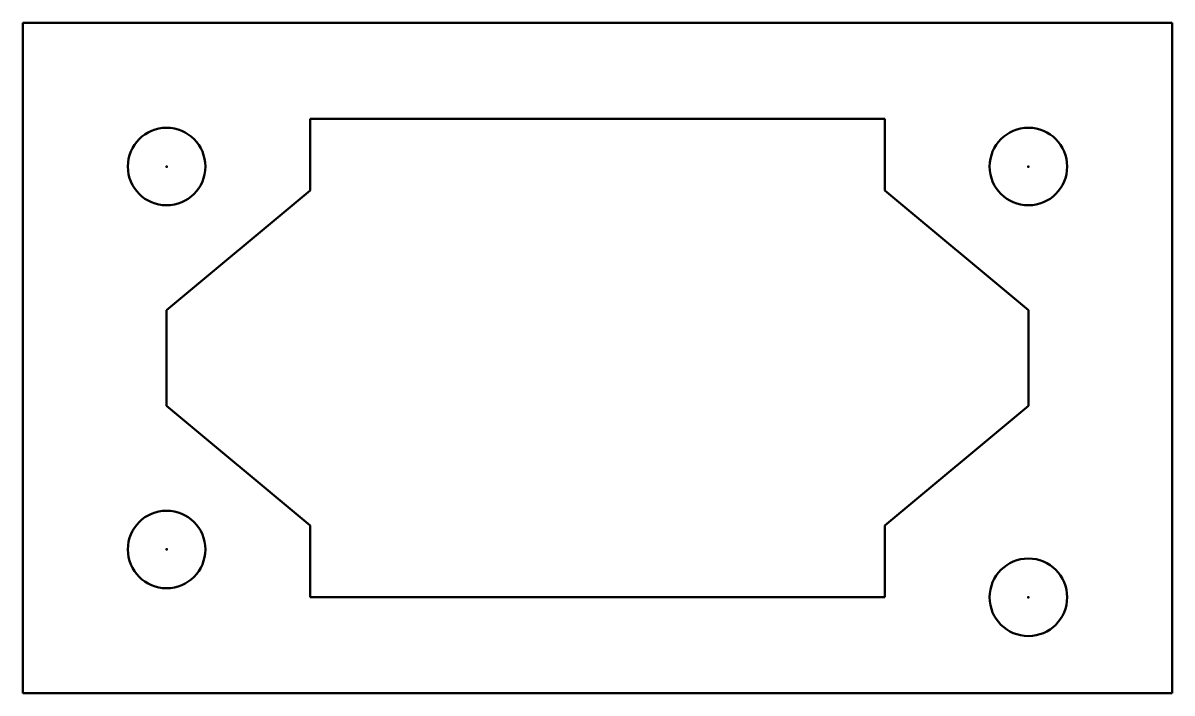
# Model space of a CAD drawing. Header units: millimetres. Extents: x 0 to 120, y 0 to 70.
import ezdxf

# ---------------------------------------------------------------- set-up
doc = ezdxf.new("R2010")
doc.units = ezdxf.units.MM
doc.linetypes.add('Plná', pattern=[0])
for name, color, linetype, lineweight in [('IV_ARC_CENTERS', 7, 'Plná', 50), ('IV_INTERIOR_PROFILES', 7, 'Plná', 50), ('IV_OUTER_PROFILE', 7, 'Plná', 50)]:
    doc.layers.add(name, color=color, linetype=linetype, lineweight=lineweight)

msp = doc.modelspace()

# ---------------------------------------------------------------- linework, layer by layer
at = {"layer": 'IV_ARC_CENTERS'}
for p in [(15, 55), (105, 55), (15, 15), (105, 10)]:
    msp.add_point(p, dxfattribs=at)
at = {"layer": 'IV_INTERIOR_PROFILES'}
for p, q in [((30, 60), (90, 60)), ((30, 52.5), (30, 60)), ((90, 60), (90, 52.5)), ((15, 40), (30, 52.5)), ((90, 52.5), (105, 40)), ((15, 30), (15, 40)), ((105, 40), (105, 30)), ((30, 17.5), (15, 30)), ((105, 30), (90, 17.5)), ((30, 10), (30, 17.5)), ((90, 17.5), (90, 10)), ((90, 10), (30, 10))]:
    msp.add_line(p, q, dxfattribs=at)
for centre in [(15, 55), (105, 55), (15, 15), (105, 10)]:
    msp.add_circle(centre, 4.05, dxfattribs=at)
at = {"layer": 'IV_OUTER_PROFILE'}
for p, q in [((0, 70), (120, 70)), ((0, 0), (0, 70)), ((120, 70), (120, 0)), ((120, 0), (0, 0))]:
    msp.add_line(p, q, dxfattribs=at)

doc.saveas('drawing.dxf')
